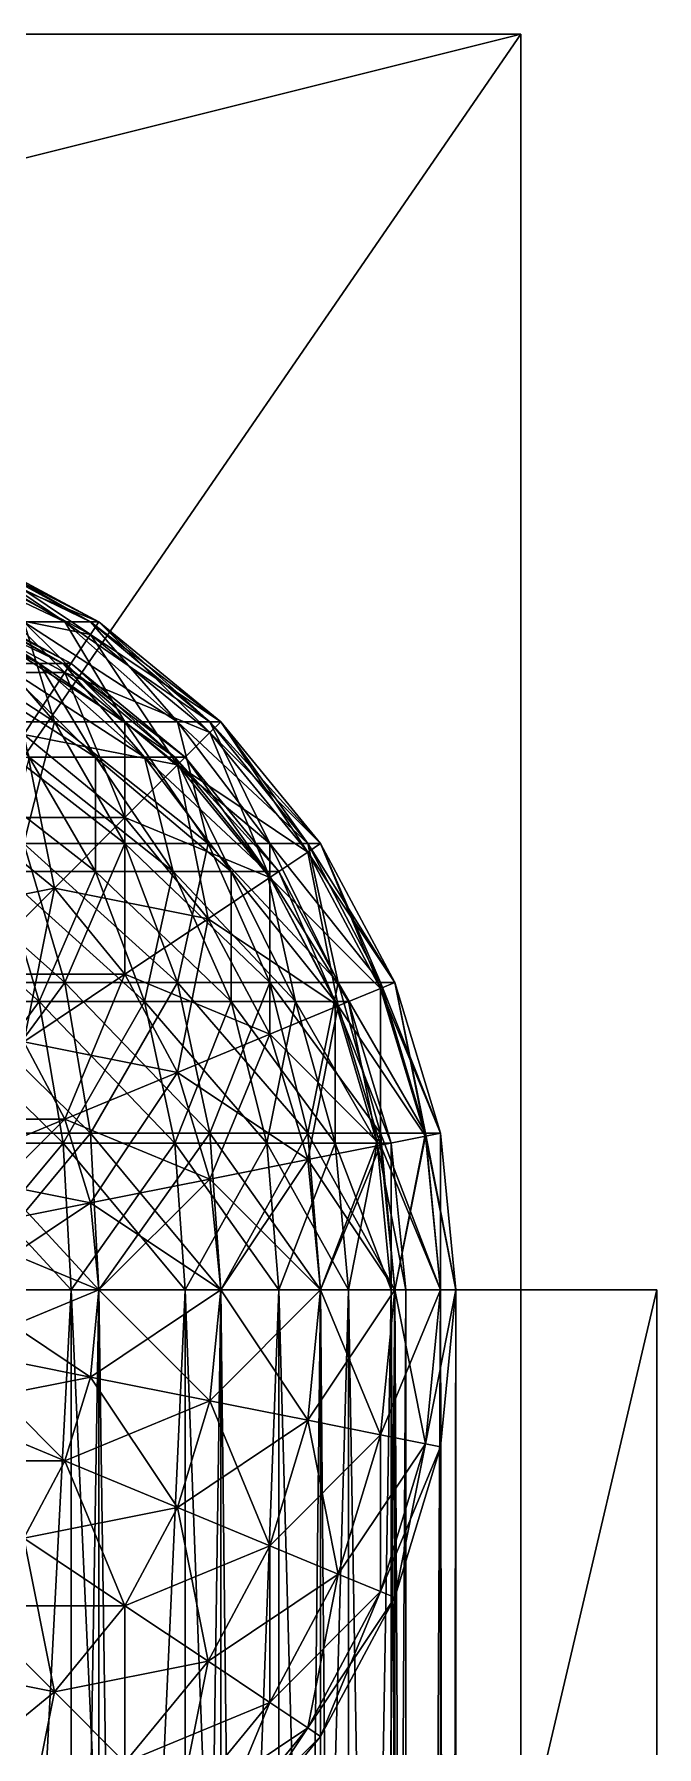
# Model space of a CAD drawing. Header units: millimetres. Extents: x -510 to 550, y -577 to 577.
# Drawn here: x 437.6 to 450, y -289.09 to -255 of the extents above; entities that cross this region are included whole.
import ezdxf

# ---------------------------------------------------------------- set-up
doc = ezdxf.new("R2010")
doc.units = ezdxf.units.MM
for name, color, linetype, true_color in [('bogie_right_visual_1', 7, 'Continuous', 0x5c6b75), ('front_right_support_collision', 7, 'Continuous', 0x5c6b75), ('structure_right_front_bridge', 7, 'Continuous', 0x5c6b75), ('structure_right_front_motor_bracket', 7, 'Continuous', 0x5c6b75), ('structure_right_front_riser', 7, 'Continuous', 0x5c6b75)]:
    doc.layers.add(name, color=color, linetype=linetype, true_color=true_color)

msp = doc.modelspace()

# ---------------------------------------------------------------- linework, layer by layer
at = {"layer": 'bogie_right_visual_1', "true_color": 0x5c6b75}
for points in [[(247.119, -305, -71.925), (447.291, -305, -261.799), (447.291, -255, -261.799)], [(247.119, -305, -71.925), (447.291, -255, -261.799), (247.119, -255, -71.925)], [(412.881, -255, -298.075), (247.119, -255, -71.925), (447.291, -255, -261.799)], [(412.881, -305, -298.075), (412.881, -255, -298.075), (447.291, -255, -261.799)], [(412.881, -305, -298.075), (447.291, -255, -261.799), (447.291, -305, -261.799)]]:
    msp.add_3dface(points, dxfattribs=at)
at = {"layer": 'front_right_support_collision', "true_color": 0x5c6b75}
for points in [[(410, -450, -122.5), (450, -280, -122.5), (450, -450, -122.5)], [(410, -450, -122.5), (410, -280, -122.5), (450, -280, -122.5)], [(410, -450, -97.5), (450, -450, -97.5), (450, -280, -97.5)], [(410, -450, -97.5), (450, -280, -97.5), (410, -280, -97.5)], [(450, -280, -122.5), (410, -280, -122.5), (410, -280, -97.5)], [(450, -280, -122.5), (410, -280, -97.5), (450, -280, -97.5)], [(450, -450, -122.5), (450, -280, -122.5), (450, -280, -97.5)], [(450, -450, -122.5), (450, -280, -97.5), (450, -450, -97.5)]]:
    msp.add_3dface(points, dxfattribs=at)
at = {"layer": 'structure_right_front_bridge', "true_color": 0x5c6b75}
for points in [[(438.212, -266.696, -113.402), (437.391, -266.696, -114.939), (435.091, -265.218, -113.402)], [(438.212, -266.696, -113.402), (435.091, -265.218, -113.402), (435.657, -265.218, -112.343)], [(438.718, -266.696, -111.734), (438.212, -266.696, -113.402), (435.657, -265.218, -112.343)], [(438.718, -266.696, -111.734), (435.657, -265.218, -112.343), (436.005, -265.218, -111.195)], [(437.391, -266.696, -105.061), (438.212, -266.696, -106.598), (435.657, -265.218, -107.657)], [(438.212, -266.696, -106.598), (436.005, -265.218, -108.805), (435.657, -265.218, -107.657)], [(438.889, -266.696, -110), (438.718, -266.696, -111.734), (436.005, -265.218, -111.195)], [(438.889, -266.696, -110), (436.005, -265.218, -111.195), (436.123, -265.218, -110)], [(438.212, -266.696, -106.598), (438.718, -266.696, -108.266), (436.005, -265.218, -108.805)], [(438.718, -266.696, -108.266), (436.123, -265.218, -110), (436.005, -265.218, -108.805)], [(438.718, -266.696, -108.266), (438.889, -266.696, -110), (436.123, -265.218, -110)], [(438, -268.686, -118), (436.286, -268.686, -119.407), (434.939, -266.696, -117.391)], [(438, -268.686, -118), (434.939, -266.696, -117.391), (436.286, -266.696, -116.286)], [(439.407, -268.686, -116.286), (438, -268.686, -118), (436.286, -266.696, -116.286)], [(439.407, -268.686, -116.286), (436.286, -266.696, -116.286), (437.391, -266.696, -114.939)], [(436.286, -268.686, -100.593), (438, -268.686, -102), (436.286, -266.696, -103.714)], [(438, -268.686, -102), (437.391, -266.696, -105.061), (436.286, -266.696, -103.714)], [(440.453, -268.686, -114.33), (439.407, -268.686, -116.286), (437.391, -266.696, -114.939)], [(440.453, -268.686, -114.33), (437.391, -266.696, -114.939), (438.212, -266.696, -113.402)], [(438, -268.686, -102), (439.407, -268.686, -103.714), (437.391, -266.696, -105.061)], [(439.407, -268.686, -103.714), (438.212, -266.696, -106.598), (437.391, -266.696, -105.061)], [(441.096, -268.686, -112.207), (440.453, -268.686, -114.33), (438.212, -266.696, -113.402)], [(441.096, -268.686, -112.207), (438.212, -266.696, -113.402), (438.718, -266.696, -111.734)], [(439.407, -268.686, -103.714), (440.453, -268.686, -105.67), (438.212, -266.696, -106.598)], [(440.453, -268.686, -105.67), (438.718, -266.696, -108.266), (438.212, -266.696, -106.598)], [(441.314, -268.686, -110), (441.096, -268.686, -112.207), (438.718, -266.696, -111.734)], [(441.314, -268.686, -110), (438.718, -266.696, -111.734), (438.889, -266.696, -110)], [(440.453, -268.686, -105.67), (441.096, -268.686, -107.793), (438.718, -266.696, -108.266)], [(441.096, -268.686, -107.793), (438.889, -266.696, -110), (438.718, -266.696, -108.266)], [(441.096, -268.686, -107.793), (441.314, -268.686, -110), (438.889, -266.696, -110)], [(439.407, -271.111, -119.407), (437.391, -271.111, -121.061), (436.286, -268.686, -119.407)], [(439.407, -271.111, -119.407), (436.286, -268.686, -119.407), (438, -268.686, -118)], [(437.391, -271.111, -98.939), (438, -268.686, -102), (436.286, -268.686, -100.593)], [(437.391, -271.111, -98.939), (439.407, -271.111, -100.593), (438, -268.686, -102)], [(441.061, -271.111, -117.391), (439.407, -271.111, -119.407), (438, -268.686, -118)], [(441.061, -271.111, -117.391), (438, -268.686, -118), (439.407, -268.686, -116.286)], [(439.407, -271.111, -100.593), (439.407, -268.686, -103.714), (438, -268.686, -102)], [(442.291, -271.111, -115.091), (441.061, -271.111, -117.391), (439.407, -268.686, -116.286)], [(442.291, -271.111, -115.091), (439.407, -268.686, -116.286), (440.453, -268.686, -114.33)], [(439.407, -271.111, -100.593), (441.061, -271.111, -102.609), (439.407, -268.686, -103.714)], [(441.061, -271.111, -102.609), (440.453, -268.686, -105.67), (439.407, -268.686, -103.714)], [(443.048, -271.111, -112.595), (442.291, -271.111, -115.091), (440.453, -268.686, -114.33)], [(443.048, -271.111, -112.595), (440.453, -268.686, -114.33), (441.096, -268.686, -112.207)], [(441.061, -271.111, -102.609), (442.291, -271.111, -104.909), (440.453, -268.686, -105.67)], [(442.291, -271.111, -104.909), (441.096, -268.686, -107.793), (440.453, -268.686, -105.67)], [(443.304, -271.111, -110), (443.048, -271.111, -112.595), (441.096, -268.686, -112.207)], [(443.304, -271.111, -110), (441.096, -268.686, -112.207), (441.314, -268.686, -110)], [(442.291, -271.111, -104.909), (443.048, -271.111, -107.405), (441.096, -268.686, -107.793)], [(443.048, -271.111, -107.405), (441.314, -268.686, -110), (441.096, -268.686, -107.793)], [(443.048, -271.111, -107.405), (443.304, -271.111, -110), (441.314, -268.686, -110)], [(438.212, -273.877, -122.291), (435.657, -273.877, -123.657), (435.091, -271.111, -122.291)], [(438.212, -273.877, -122.291), (435.091, -271.111, -122.291), (437.391, -271.111, -121.061)], [(435.657, -273.877, -96.343), (438.212, -273.877, -97.709), (437.391, -271.111, -98.939)], [(440.453, -273.877, -120.453), (438.212, -273.877, -122.291), (437.391, -271.111, -121.061)], [(440.453, -273.877, -120.453), (437.391, -271.111, -121.061), (439.407, -271.111, -119.407)], [(438.212, -273.877, -97.709), (439.407, -271.111, -100.593), (437.391, -271.111, -98.939)], [(438.212, -273.877, -97.709), (440.453, -273.877, -99.547), (439.407, -271.111, -100.593)], [(442.291, -273.877, -118.212), (440.453, -273.877, -120.453), (439.407, -271.111, -119.407)], [(442.291, -273.877, -118.212), (439.407, -271.111, -119.407), (441.061, -271.111, -117.391)], [(440.453, -273.877, -99.547), (441.061, -271.111, -102.609), (439.407, -271.111, -100.593)], [(440.453, -273.877, -99.547), (442.291, -273.877, -101.788), (441.061, -271.111, -102.609)], [(443.657, -273.877, -115.657), (442.291, -273.877, -118.212), (441.061, -271.111, -117.391)], [(443.657, -273.877, -115.657), (441.061, -271.111, -117.391), (442.291, -271.111, -115.091)], [(442.291, -273.877, -101.788), (442.291, -271.111, -104.909), (441.061, -271.111, -102.609)], [(444.498, -273.877, -112.884), (443.657, -273.877, -115.657), (442.291, -271.111, -115.091)], [(444.498, -273.877, -112.884), (442.291, -271.111, -115.091), (443.048, -271.111, -112.595)], [(442.291, -273.877, -101.788), (443.657, -273.877, -104.343), (442.291, -271.111, -104.909)], [(443.657, -273.877, -104.343), (443.048, -271.111, -107.405), (442.291, -271.111, -104.909)], [(444.782, -273.877, -110), (444.498, -273.877, -112.884), (443.048, -271.111, -112.595)], [(444.782, -273.877, -110), (443.048, -271.111, -112.595), (443.304, -271.111, -110)], [(443.657, -273.877, -104.343), (444.498, -273.877, -107.116), (443.048, -271.111, -107.405)], [(444.498, -273.877, -107.116), (443.304, -271.111, -110), (443.048, -271.111, -107.405)], [(444.498, -273.877, -107.116), (444.782, -273.877, -110), (443.304, -271.111, -110)], [(438.718, -276.879, -123.048), (436.005, -276.879, -124.498), (435.657, -273.877, -123.657)], [(438.718, -276.879, -123.048), (435.657, -273.877, -123.657), (438.212, -273.877, -122.291)], [(436.005, -276.879, -95.502), (438.212, -273.877, -97.709), (435.657, -273.877, -96.343)], [(436.005, -276.879, -95.502), (438.718, -276.879, -96.952), (438.212, -273.877, -97.709)], [(441.096, -276.879, -121.096), (438.718, -276.879, -123.048), (438.212, -273.877, -122.291)], [(441.096, -276.879, -121.096), (438.212, -273.877, -122.291), (440.453, -273.877, -120.453)], [(438.718, -276.879, -96.952), (440.453, -273.877, -99.547), (438.212, -273.877, -97.709)], [(438.718, -276.879, -96.952), (441.096, -276.879, -98.904), (440.453, -273.877, -99.547)], [(443.048, -276.879, -118.718), (441.096, -276.879, -121.096), (440.453, -273.877, -120.453)], [(443.048, -276.879, -118.718), (440.453, -273.877, -120.453), (442.291, -273.877, -118.212)], [(441.096, -276.879, -98.904), (442.291, -273.877, -101.788), (440.453, -273.877, -99.547)], [(441.096, -276.879, -98.904), (443.048, -276.879, -101.282), (442.291, -273.877, -101.788)], [(444.498, -276.879, -116.005), (443.048, -276.879, -118.718), (442.291, -273.877, -118.212)], [(444.498, -276.879, -116.005), (442.291, -273.877, -118.212), (443.657, -273.877, -115.657)], [(443.048, -276.879, -101.282), (443.657, -273.877, -104.343), (442.291, -273.877, -101.788)], [(443.048, -276.879, -101.282), (444.498, -276.879, -103.995), (443.657, -273.877, -104.343)], [(445.391, -276.879, -113.061), (444.498, -276.879, -116.005), (443.657, -273.877, -115.657)], [(445.391, -276.879, -113.061), (443.657, -273.877, -115.657), (444.498, -273.877, -112.884)], [(444.498, -276.879, -103.995), (444.498, -273.877, -107.116), (443.657, -273.877, -104.343)], [(445.693, -276.879, -110), (445.391, -276.879, -113.061), (444.498, -273.877, -112.884)], [(445.693, -276.879, -110), (444.498, -273.877, -112.884), (444.782, -273.877, -110)], [(444.498, -276.879, -103.995), (445.391, -276.879, -106.939), (444.498, -273.877, -107.116)], [(445.391, -276.879, -106.939), (444.782, -273.877, -110), (444.498, -273.877, -107.116)], [(445.391, -276.879, -106.939), (445.693, -276.879, -110), (444.782, -273.877, -110)], [(438.889, -280, -123.304), (436.123, -280, -124.782), (436.005, -276.879, -124.498)], [(438.889, -280, -123.304), (436.005, -276.879, -124.498), (438.718, -276.879, -123.048)], [(436.123, -280, -95.218), (438.718, -276.879, -96.952), (436.005, -276.879, -95.502)], [(436.123, -280, -95.218), (438.889, -280, -96.696), (438.718, -276.879, -96.952)], [(441.314, -280, -121.314), (438.889, -280, -123.304), (438.718, -276.879, -123.048)], [(441.314, -280, -121.314), (438.718, -276.879, -123.048), (441.096, -276.879, -121.096)], [(438.889, -280, -96.696), (441.096, -276.879, -98.904), (438.718, -276.879, -96.952)], [(438.889, -280, -96.696), (441.314, -280, -98.686), (441.096, -276.879, -98.904)], [(443.304, -280, -118.889), (441.314, -280, -121.314), (441.096, -276.879, -121.096)], [(443.304, -280, -118.889), (441.096, -276.879, -121.096), (443.048, -276.879, -118.718)], [(441.314, -280, -98.686), (443.048, -276.879, -101.282), (441.096, -276.879, -98.904)], [(441.314, -280, -98.686), (443.304, -280, -101.111), (443.048, -276.879, -101.282)], [(444.782, -280, -116.123), (443.304, -280, -118.889), (443.048, -276.879, -118.718)], [(444.782, -280, -116.123), (443.048, -276.879, -118.718), (444.498, -276.879, -116.005)], [(443.304, -280, -101.111), (444.498, -276.879, -103.995), (443.048, -276.879, -101.282)], [(443.304, -280, -101.111), (444.782, -280, -103.877), (444.498, -276.879, -103.995)], [(445.693, -280, -113.121), (444.782, -280, -116.123), (444.498, -276.879, -116.005)], [(445.693, -280, -113.121), (444.498, -276.879, -116.005), (445.391, -276.879, -113.061)], [(444.782, -280, -103.877), (445.391, -276.879, -106.939), (444.498, -276.879, -103.995)], [(444.782, -280, -103.877), (445.693, -280, -106.879), (445.391, -276.879, -106.939)], [(446, -280, -110), (445.693, -280, -113.121), (445.391, -276.879, -113.061)], [(446, -280, -110), (445.391, -276.879, -113.061), (445.693, -276.879, -110)], [(445.693, -280, -106.879), (445.693, -276.879, -110), (445.391, -276.879, -106.939)], [(445.693, -280, -106.879), (446, -280, -110), (445.693, -276.879, -110)], [(438.889, -450, -123.304), (436.123, -450, -124.782), (436.123, -280, -124.782)], [(438.889, -450, -123.304), (436.123, -280, -124.782), (438.889, -280, -123.304)], [(436.123, -450, -95.218), (438.889, -450, -96.696), (438.889, -280, -96.696)], [(436.123, -450, -95.218), (438.889, -280, -96.696), (436.123, -280, -95.218)], [(441.314, -450, -121.314), (438.889, -450, -123.304), (438.889, -280, -123.304)], [(441.314, -450, -121.314), (438.889, -280, -123.304), (441.314, -280, -121.314)], [(438.889, -450, -96.696), (441.314, -450, -98.686), (441.314, -280, -98.686)], [(438.889, -450, -96.696), (441.314, -280, -98.686), (438.889, -280, -96.696)], [(443.304, -450, -118.889), (441.314, -450, -121.314), (441.314, -280, -121.314)], [(443.304, -450, -118.889), (441.314, -280, -121.314), (443.304, -280, -118.889)], [(441.314, -450, -98.686), (443.304, -450, -101.111), (443.304, -280, -101.111)], [(441.314, -450, -98.686), (443.304, -280, -101.111), (441.314, -280, -98.686)], [(444.782, -450, -116.123), (443.304, -450, -118.889), (443.304, -280, -118.889)], [(444.782, -450, -116.123), (443.304, -280, -118.889), (444.782, -280, -116.123)], [(443.304, -450, -101.111), (444.782, -450, -103.877), (444.782, -280, -103.877)], [(443.304, -450, -101.111), (444.782, -280, -103.877), (443.304, -280, -101.111)], [(445.693, -450, -113.121), (444.782, -450, -116.123), (444.782, -280, -116.123)], [(445.693, -450, -113.121), (444.782, -280, -116.123), (445.693, -280, -113.121)], [(444.782, -450, -103.877), (445.693, -450, -106.879), (445.693, -280, -106.879)], [(444.782, -450, -103.877), (445.693, -280, -106.879), (444.782, -280, -103.877)], [(446, -450, -110), (445.693, -450, -113.121), (445.693, -280, -113.121)], [(446, -450, -110), (445.693, -280, -113.121), (446, -280, -110)], [(445.693, -450, -106.879), (446, -450, -110), (446, -280, -110)], [(445.693, -450, -106.879), (446, -280, -110), (445.693, -280, -106.879)]]:
    msp.add_3dface(points, dxfattribs=at)
at = {"layer": 'structure_right_front_motor_bracket', "true_color": 0x5c6b75}
for points in [[(437.699, -267.528, -283.189), (436.929, -267.528, -284.63), (434.773, -266.142, -283.189)], [(437.699, -267.528, -283.189), (434.773, -266.142, -283.189), (435.303, -266.142, -282.197)], [(438.173, -267.528, -281.626), (437.699, -267.528, -283.189), (435.303, -266.142, -282.197)], [(438.173, -267.528, -281.626), (435.303, -266.142, -282.197), (435.63, -266.142, -281.12)], [(436.929, -267.528, -275.37), (437.699, -267.528, -276.811), (435.303, -266.142, -277.803)], [(437.699, -267.528, -276.811), (435.63, -266.142, -278.88), (435.303, -266.142, -277.803)], [(438.334, -267.528, -280), (438.173, -267.528, -281.626), (435.63, -266.142, -281.12)], [(438.334, -267.528, -280), (435.63, -266.142, -281.12), (435.74, -266.142, -280)], [(437.699, -267.528, -276.811), (438.173, -267.528, -278.374), (435.63, -266.142, -278.88)], [(438.173, -267.528, -278.374), (435.74, -266.142, -280), (435.63, -266.142, -278.88)], [(438.173, -267.528, -278.374), (438.334, -267.528, -280), (435.74, -266.142, -280)], [(438.819, -269.393, -285.893), (437.5, -269.393, -287.5), (435.893, -267.528, -285.893)], [(438.819, -269.393, -285.893), (435.893, -267.528, -285.893), (436.929, -267.528, -284.63)], [(439.799, -269.393, -284.059), (438.819, -269.393, -285.893), (436.929, -267.528, -284.63)], [(439.799, -269.393, -284.059), (436.929, -267.528, -284.63), (437.699, -267.528, -283.189)], [(437.5, -269.393, -272.5), (438.819, -269.393, -274.107), (436.929, -267.528, -275.37)], [(438.819, -269.393, -274.107), (437.699, -267.528, -276.811), (436.929, -267.528, -275.37)], [(440.403, -269.393, -282.069), (439.799, -269.393, -284.059), (437.699, -267.528, -283.189)], [(440.403, -269.393, -282.069), (437.699, -267.528, -283.189), (438.173, -267.528, -281.626)], [(438.819, -269.393, -274.107), (439.799, -269.393, -275.941), (437.699, -267.528, -276.811)], [(439.799, -269.393, -275.941), (438.173, -267.528, -278.374), (437.699, -267.528, -276.811)], [(440.607, -269.393, -280), (440.403, -269.393, -282.069), (438.173, -267.528, -281.626)], [(440.607, -269.393, -280), (438.173, -267.528, -281.626), (438.334, -267.528, -280)], [(439.799, -269.393, -275.941), (440.403, -269.393, -277.931), (438.173, -267.528, -278.374)], [(440.403, -269.393, -277.931), (438.334, -267.528, -280), (438.173, -267.528, -278.374)], [(440.403, -269.393, -277.931), (440.607, -269.393, -280), (438.334, -267.528, -280)], [(438.819, -271.666, -288.819), (436.929, -271.666, -290.37), (435.893, -269.393, -288.819)], [(438.819, -271.666, -288.819), (435.893, -269.393, -288.819), (437.5, -269.393, -287.5)], [(436.929, -271.666, -269.63), (438.819, -271.666, -271.181), (437.5, -269.393, -272.5)], [(440.37, -271.666, -286.929), (438.819, -271.666, -288.819), (437.5, -269.393, -287.5)], [(440.37, -271.666, -286.929), (437.5, -269.393, -287.5), (438.819, -269.393, -285.893)], [(438.819, -271.666, -271.181), (438.819, -269.393, -274.107), (437.5, -269.393, -272.5)], [(441.523, -271.666, -284.773), (440.37, -271.666, -286.929), (438.819, -269.393, -285.893)], [(441.523, -271.666, -284.773), (438.819, -269.393, -285.893), (439.799, -269.393, -284.059)], [(438.819, -271.666, -271.181), (440.37, -271.666, -273.071), (438.819, -269.393, -274.107)], [(440.37, -271.666, -273.071), (439.799, -269.393, -275.941), (438.819, -269.393, -274.107)], [(442.232, -271.666, -282.433), (441.523, -271.666, -284.773), (439.799, -269.393, -284.059)], [(442.232, -271.666, -282.433), (439.799, -269.393, -284.059), (440.403, -269.393, -282.069)], [(440.37, -271.666, -273.071), (441.523, -271.666, -275.227), (439.799, -269.393, -275.941)], [(441.523, -271.666, -275.227), (440.403, -269.393, -277.931), (439.799, -269.393, -275.941)], [(442.472, -271.666, -280), (442.232, -271.666, -282.433), (440.403, -269.393, -282.069)], [(442.472, -271.666, -280), (440.403, -269.393, -282.069), (440.607, -269.393, -280)], [(441.523, -271.666, -275.227), (442.232, -271.666, -277.567), (440.403, -269.393, -277.931)], [(442.232, -271.666, -277.567), (440.607, -269.393, -280), (440.403, -269.393, -277.931)], [(442.232, -271.666, -277.567), (442.472, -271.666, -280), (440.607, -269.393, -280)], [(437.699, -274.26, -291.523), (435.303, -274.26, -292.803), (434.773, -271.666, -291.523)], [(437.699, -274.26, -291.523), (434.773, -271.666, -291.523), (436.929, -271.666, -290.37)], [(435.303, -274.26, -267.197), (437.699, -274.26, -268.477), (436.929, -271.666, -269.63)], [(439.799, -274.26, -289.799), (437.699, -274.26, -291.523), (436.929, -271.666, -290.37)], [(439.799, -274.26, -289.799), (436.929, -271.666, -290.37), (438.819, -271.666, -288.819)], [(437.699, -274.26, -268.477), (438.819, -271.666, -271.181), (436.929, -271.666, -269.63)], [(437.699, -274.26, -268.477), (439.799, -274.26, -270.201), (438.819, -271.666, -271.181)], [(441.523, -274.26, -287.699), (439.799, -274.26, -289.799), (438.819, -271.666, -288.819)], [(441.523, -274.26, -287.699), (438.819, -271.666, -288.819), (440.37, -271.666, -286.929)], [(439.799, -274.26, -270.201), (440.37, -271.666, -273.071), (438.819, -271.666, -271.181)], [(439.799, -274.26, -270.201), (441.523, -274.26, -272.301), (440.37, -271.666, -273.071)], [(442.803, -274.26, -285.303), (441.523, -274.26, -287.699), (440.37, -271.666, -286.929)], [(442.803, -274.26, -285.303), (440.37, -271.666, -286.929), (441.523, -271.666, -284.773)], [(441.523, -274.26, -272.301), (441.523, -271.666, -275.227), (440.37, -271.666, -273.071)], [(443.592, -274.26, -282.704), (442.803, -274.26, -285.303), (441.523, -271.666, -284.773)], [(443.592, -274.26, -282.704), (441.523, -271.666, -284.773), (442.232, -271.666, -282.433)], [(441.523, -274.26, -272.301), (442.803, -274.26, -274.697), (441.523, -271.666, -275.227)], [(442.803, -274.26, -274.697), (442.232, -271.666, -277.567), (441.523, -271.666, -275.227)], [(443.858, -274.26, -280), (443.592, -274.26, -282.704), (442.232, -271.666, -282.433)], [(443.858, -274.26, -280), (442.232, -271.666, -282.433), (442.472, -271.666, -280)], [(442.803, -274.26, -274.697), (443.592, -274.26, -277.296), (442.232, -271.666, -277.567)], [(443.592, -274.26, -277.296), (442.472, -271.666, -280), (442.232, -271.666, -277.567)], [(443.592, -274.26, -277.296), (443.858, -274.26, -280), (442.472, -271.666, -280)], [(438.173, -277.074, -292.232), (435.63, -277.074, -293.592), (435.303, -274.26, -292.803)], [(438.173, -277.074, -292.232), (435.303, -274.26, -292.803), (437.699, -274.26, -291.523)], [(435.63, -277.074, -266.408), (437.699, -274.26, -268.477), (435.303, -274.26, -267.197)], [(435.63, -277.074, -266.408), (438.173, -277.074, -267.768), (437.699, -274.26, -268.477)], [(440.403, -277.074, -290.403), (438.173, -277.074, -292.232), (437.699, -274.26, -291.523)], [(440.403, -277.074, -290.403), (437.699, -274.26, -291.523), (439.799, -274.26, -289.799)], [(438.173, -277.074, -267.768), (439.799, -274.26, -270.201), (437.699, -274.26, -268.477)], [(438.173, -277.074, -267.768), (440.403, -277.074, -269.597), (439.799, -274.26, -270.201)], [(442.232, -277.074, -288.173), (440.403, -277.074, -290.403), (439.799, -274.26, -289.799)], [(442.232, -277.074, -288.173), (439.799, -274.26, -289.799), (441.523, -274.26, -287.699)], [(440.403, -277.074, -269.597), (441.523, -274.26, -272.301), (439.799, -274.26, -270.201)], [(440.403, -277.074, -269.597), (442.232, -277.074, -271.827), (441.523, -274.26, -272.301)], [(443.592, -277.074, -285.63), (442.232, -277.074, -288.173), (441.523, -274.26, -287.699)], [(443.592, -277.074, -285.63), (441.523, -274.26, -287.699), (442.803, -274.26, -285.303)], [(442.232, -277.074, -271.827), (442.803, -274.26, -274.697), (441.523, -274.26, -272.301)], [(442.232, -277.074, -271.827), (443.592, -277.074, -274.37), (442.803, -274.26, -274.697)], [(444.429, -277.074, -282.87), (443.592, -277.074, -285.63), (442.803, -274.26, -285.303)], [(444.429, -277.074, -282.87), (442.803, -274.26, -285.303), (443.592, -274.26, -282.704)], [(443.592, -277.074, -274.37), (443.592, -274.26, -277.296), (442.803, -274.26, -274.697)], [(444.712, -277.074, -280), (444.429, -277.074, -282.87), (443.592, -274.26, -282.704)], [(444.712, -277.074, -280), (443.592, -274.26, -282.704), (443.858, -274.26, -280)], [(443.592, -277.074, -274.37), (444.429, -277.074, -277.13), (443.592, -274.26, -277.296)], [(444.429, -277.074, -277.13), (443.858, -274.26, -280), (443.592, -274.26, -277.296)], [(444.429, -277.074, -277.13), (444.712, -277.074, -280), (443.858, -274.26, -280)], [(438.334, -280, -292.472), (435.74, -280, -293.858), (435.63, -277.074, -293.592)], [(438.334, -280, -292.472), (435.63, -277.074, -293.592), (438.173, -277.074, -292.232)], [(435.74, -280, -266.142), (438.173, -277.074, -267.768), (435.63, -277.074, -266.408)], [(435.74, -280, -266.142), (438.334, -280, -267.528), (438.173, -277.074, -267.768)], [(440.607, -280, -290.607), (438.334, -280, -292.472), (438.173, -277.074, -292.232)], [(440.607, -280, -290.607), (438.173, -277.074, -292.232), (440.403, -277.074, -290.403)], [(438.334, -280, -267.528), (440.403, -277.074, -269.597), (438.173, -277.074, -267.768)], [(438.334, -280, -267.528), (440.607, -280, -269.393), (440.403, -277.074, -269.597)], [(442.472, -280, -288.334), (440.607, -280, -290.607), (440.403, -277.074, -290.403)], [(442.472, -280, -288.334), (440.403, -277.074, -290.403), (442.232, -277.074, -288.173)], [(440.607, -280, -269.393), (442.232, -277.074, -271.827), (440.403, -277.074, -269.597)], [(440.607, -280, -269.393), (442.472, -280, -271.666), (442.232, -277.074, -271.827)], [(443.858, -280, -285.74), (442.472, -280, -288.334), (442.232, -277.074, -288.173)], [(443.858, -280, -285.74), (442.232, -277.074, -288.173), (443.592, -277.074, -285.63)], [(442.472, -280, -271.666), (443.592, -277.074, -274.37), (442.232, -277.074, -271.827)], [(442.472, -280, -271.666), (443.858, -280, -274.26), (443.592, -277.074, -274.37)], [(444.712, -280, -282.926), (443.858, -280, -285.74), (443.592, -277.074, -285.63)], [(444.712, -280, -282.926), (443.592, -277.074, -285.63), (444.429, -277.074, -282.87)], [(443.858, -280, -274.26), (444.429, -277.074, -277.13), (443.592, -277.074, -274.37)], [(443.858, -280, -274.26), (444.712, -280, -277.074), (444.429, -277.074, -277.13)], [(445, -280, -280), (444.712, -280, -282.926), (444.429, -277.074, -282.87)], [(445, -280, -280), (444.429, -277.074, -282.87), (444.712, -277.074, -280)], [(444.712, -280, -277.074), (444.712, -277.074, -280), (444.429, -277.074, -277.13)], [(444.712, -280, -277.074), (445, -280, -280), (444.712, -277.074, -280)], [(438.334, -330, -292.472), (435.74, -330, -293.858), (435.74, -280, -293.858)], [(438.334, -330, -292.472), (435.74, -280, -293.858), (438.334, -280, -292.472)], [(435.74, -330, -266.142), (438.334, -330, -267.528), (438.334, -280, -267.528)], [(435.74, -330, -266.142), (438.334, -280, -267.528), (435.74, -280, -266.142)], [(440.607, -330, -290.607), (438.334, -330, -292.472), (438.334, -280, -292.472)], [(440.607, -330, -290.607), (438.334, -280, -292.472), (440.607, -280, -290.607)], [(438.334, -330, -267.528), (440.607, -330, -269.393), (440.607, -280, -269.393)], [(438.334, -330, -267.528), (440.607, -280, -269.393), (438.334, -280, -267.528)], [(442.472, -330, -288.334), (440.607, -330, -290.607), (440.607, -280, -290.607)], [(442.472, -330, -288.334), (440.607, -280, -290.607), (442.472, -280, -288.334)], [(440.607, -330, -269.393), (442.472, -330, -271.666), (442.472, -280, -271.666)], [(440.607, -330, -269.393), (442.472, -280, -271.666), (440.607, -280, -269.393)], [(443.858, -330, -285.74), (442.472, -330, -288.334), (442.472, -280, -288.334)], [(443.858, -330, -285.74), (442.472, -280, -288.334), (443.858, -280, -285.74)], [(442.472, -330, -271.666), (443.858, -330, -274.26), (443.858, -280, -274.26)], [(442.472, -330, -271.666), (443.858, -280, -274.26), (442.472, -280, -271.666)], [(444.712, -330, -282.926), (443.858, -330, -285.74), (443.858, -280, -285.74)], [(444.712, -330, -282.926), (443.858, -280, -285.74), (444.712, -280, -282.926)], [(443.858, -330, -274.26), (444.712, -330, -277.074), (444.712, -280, -277.074)], [(443.858, -330, -274.26), (444.712, -280, -277.074), (443.858, -280, -274.26)], [(445, -330, -280), (444.712, -330, -282.926), (444.712, -280, -282.926)], [(445, -330, -280), (444.712, -280, -282.926), (445, -280, -280)], [(444.712, -330, -277.074), (445, -330, -280), (445, -280, -280)], [(444.712, -330, -277.074), (445, -280, -280), (444.712, -280, -277.074)]]:
    msp.add_3dface(points, dxfattribs=at)
at = {"layer": 'structure_right_front_riser', "true_color": 0x5c6b75}
for points in [[(436.005, -265.502, -106.879), (438.889, -266.696, -110), (436.123, -265.218, -110)], [(436.123, -265.218, -265), (438.718, -266.952, -268.121), (436.005, -265.502, -268.121)], [(436.123, -265.218, -110), (438.889, -266.696, -110), (438.889, -266.696, -265)], [(436.123, -265.218, -110), (438.889, -266.696, -265), (436.123, -265.218, -265)], [(436.123, -265.218, -265), (438.889, -266.696, -265), (438.718, -266.952, -268.121)], [(435.657, -266.343, -103.877), (438.718, -266.952, -106.879), (436.005, -265.502, -106.879)], [(436.005, -265.502, -268.121), (438.212, -267.709, -271.123), (435.657, -266.343, -271.123)], [(436.005, -265.502, -106.879), (438.718, -266.952, -106.879), (438.889, -266.696, -110)], [(436.005, -265.502, -268.121), (438.718, -266.952, -268.121), (438.212, -267.709, -271.123)], [(435.091, -267.709, -101.111), (438.212, -267.709, -103.877), (435.657, -266.343, -103.877)], [(435.657, -266.343, -103.877), (438.212, -267.709, -103.877), (438.718, -266.952, -106.879)], [(435.657, -266.343, -271.123), (438.212, -267.709, -271.123), (437.391, -268.939, -273.889)], [(438.212, -267.709, -103.877), (441.096, -268.904, -106.879), (438.718, -266.952, -106.879)], [(438.718, -266.952, -268.121), (440.453, -269.547, -271.123), (438.212, -267.709, -271.123)], [(438.718, -266.952, -106.879), (441.314, -268.686, -110), (438.889, -266.696, -110)], [(438.889, -266.696, -265), (441.096, -268.904, -268.121), (438.718, -266.952, -268.121)], [(438.718, -266.952, -106.879), (441.096, -268.904, -106.879), (441.314, -268.686, -110)], [(438.718, -266.952, -268.121), (441.096, -268.904, -268.121), (440.453, -269.547, -271.123)], [(438.889, -266.696, -110), (441.314, -268.686, -110), (441.314, -268.686, -265)], [(438.889, -266.696, -110), (441.314, -268.686, -265), (438.889, -266.696, -265)], [(438.889, -266.696, -265), (441.314, -268.686, -265), (441.096, -268.904, -268.121)], [(435.091, -267.709, -101.111), (437.391, -268.939, -101.111), (438.212, -267.709, -103.877)], [(437.391, -268.939, -101.111), (440.453, -269.547, -103.877), (438.212, -267.709, -103.877)], [(438.212, -267.709, -271.123), (439.407, -270.593, -273.889), (437.391, -268.939, -273.889)], [(438.212, -267.709, -103.877), (440.453, -269.547, -103.877), (441.096, -268.904, -106.879)], [(438.212, -267.709, -271.123), (440.453, -269.547, -271.123), (439.407, -270.593, -273.889)], [(436.286, -270.593, -98.686), (439.407, -270.593, -101.111), (437.391, -268.939, -101.111)], [(437.391, -268.939, -273.889), (438, -272, -276.314), (436.286, -270.593, -276.314)], [(437.391, -268.939, -101.111), (439.407, -270.593, -101.111), (440.453, -269.547, -103.877)], [(437.391, -268.939, -273.889), (439.407, -270.593, -273.889), (438, -272, -276.314)], [(440.453, -269.547, -103.877), (443.048, -271.282, -106.879), (441.096, -268.904, -106.879)], [(441.096, -268.904, -268.121), (442.291, -271.788, -271.123), (440.453, -269.547, -271.123)], [(441.096, -268.904, -106.879), (443.304, -271.111, -110), (441.314, -268.686, -110)], [(441.314, -268.686, -265), (443.048, -271.282, -268.121), (441.096, -268.904, -268.121)], [(441.096, -268.904, -106.879), (443.048, -271.282, -106.879), (443.304, -271.111, -110)], [(441.096, -268.904, -268.121), (443.048, -271.282, -268.121), (442.291, -271.788, -271.123)], [(441.314, -268.686, -110), (443.304, -271.111, -110), (443.304, -271.111, -265)], [(441.314, -268.686, -110), (443.304, -271.111, -265), (441.314, -268.686, -265)], [(441.314, -268.686, -265), (443.304, -271.111, -265), (443.048, -271.282, -268.121)], [(439.407, -270.593, -101.111), (442.291, -271.788, -103.877), (440.453, -269.547, -103.877)], [(440.453, -269.547, -271.123), (441.061, -272.609, -273.889), (439.407, -270.593, -273.889)], [(440.453, -269.547, -103.877), (442.291, -271.788, -103.877), (443.048, -271.282, -106.879)], [(440.453, -269.547, -271.123), (442.291, -271.788, -271.123), (441.061, -272.609, -273.889)], [(434.939, -272.609, -96.696), (438, -272, -98.686), (436.286, -270.593, -98.686)], [(436.286, -270.593, -98.686), (438, -272, -98.686), (439.407, -270.593, -101.111)], [(436.286, -270.593, -276.314), (438, -272, -276.314), (436.286, -273.714, -278.304)], [(438, -272, -98.686), (441.061, -272.609, -101.111), (439.407, -270.593, -101.111)], [(439.407, -270.593, -273.889), (439.407, -273.714, -276.314), (438, -272, -276.314)], [(439.407, -270.593, -101.111), (441.061, -272.609, -101.111), (442.291, -271.788, -103.877)], [(439.407, -270.593, -273.889), (441.061, -272.609, -273.889), (439.407, -273.714, -276.314)], [(442.291, -271.788, -103.877), (444.498, -273.995, -106.879), (443.048, -271.282, -106.879)], [(443.048, -271.282, -268.121), (443.657, -274.343, -271.123), (442.291, -271.788, -271.123)], [(443.048, -271.282, -106.879), (444.782, -273.877, -110), (443.304, -271.111, -110)], [(443.304, -271.111, -265), (444.498, -273.995, -268.121), (443.048, -271.282, -268.121)], [(443.048, -271.282, -106.879), (444.498, -273.995, -106.879), (444.782, -273.877, -110)], [(443.048, -271.282, -268.121), (444.498, -273.995, -268.121), (443.657, -274.343, -271.123)], [(443.304, -271.111, -110), (444.782, -273.877, -110), (444.782, -273.877, -265)], [(443.304, -271.111, -110), (444.782, -273.877, -265), (443.304, -271.111, -265)], [(443.304, -271.111, -265), (444.782, -273.877, -265), (444.498, -273.995, -268.121)], [(434.939, -272.609, -96.696), (436.286, -273.714, -96.696), (438, -272, -98.686)], [(436.286, -273.714, -96.696), (439.407, -273.714, -98.686), (438, -272, -98.686)], [(438, -272, -276.314), (437.391, -275.061, -278.304), (436.286, -273.714, -278.304)], [(438, -272, -276.314), (439.407, -273.714, -276.314), (437.391, -275.061, -278.304)], [(438, -272, -98.686), (439.407, -273.714, -98.686), (441.061, -272.609, -101.111)], [(441.061, -272.609, -101.111), (443.657, -274.343, -103.877), (442.291, -271.788, -103.877)], [(442.291, -271.788, -271.123), (442.291, -274.909, -273.889), (441.061, -272.609, -273.889)], [(442.291, -271.788, -103.877), (443.657, -274.343, -103.877), (444.498, -273.995, -106.879)], [(442.291, -271.788, -271.123), (443.657, -274.343, -271.123), (442.291, -274.909, -273.889)], [(439.407, -273.714, -98.686), (442.291, -274.909, -101.111), (441.061, -272.609, -101.111)], [(441.061, -272.609, -273.889), (440.453, -275.67, -276.314), (439.407, -273.714, -276.314)], [(441.061, -272.609, -273.889), (442.291, -274.909, -273.889), (440.453, -275.67, -276.314)], [(441.061, -272.609, -101.111), (442.291, -274.909, -101.111), (443.657, -274.343, -103.877)], [(436.286, -273.714, -96.696), (437.391, -275.061, -96.696), (439.407, -273.714, -98.686)], [(437.391, -275.061, -96.696), (440.453, -275.67, -98.686), (439.407, -273.714, -98.686)], [(439.407, -273.714, -276.314), (438.212, -276.598, -278.304), (437.391, -275.061, -278.304)], [(439.407, -273.714, -276.314), (440.453, -275.67, -276.314), (438.212, -276.598, -278.304)], [(439.407, -273.714, -98.686), (440.453, -275.67, -98.686), (442.291, -274.909, -101.111)], [(443.657, -274.343, -103.877), (445.391, -276.939, -106.879), (444.498, -273.995, -106.879)], [(444.498, -273.995, -268.121), (444.498, -277.116, -271.123), (443.657, -274.343, -271.123)], [(444.498, -273.995, -106.879), (445.693, -276.879, -110), (444.782, -273.877, -110)], [(444.782, -273.877, -265), (445.391, -276.939, -268.121), (444.498, -273.995, -268.121)], [(444.498, -273.995, -106.879), (445.391, -276.939, -106.879), (445.693, -276.879, -110)], [(444.498, -273.995, -268.121), (445.391, -276.939, -268.121), (444.498, -277.116, -271.123)], [(444.782, -273.877, -110), (445.693, -276.879, -110), (445.693, -276.879, -265)], [(444.782, -273.877, -110), (445.693, -276.879, -265), (444.782, -273.877, -265)], [(444.782, -273.877, -265), (445.693, -276.879, -265), (445.391, -276.939, -268.121)], [(442.291, -274.909, -101.111), (444.498, -277.116, -103.877), (443.657, -274.343, -103.877)], [(443.657, -274.343, -271.123), (443.048, -277.405, -273.889), (442.291, -274.909, -273.889)], [(443.657, -274.343, -271.123), (444.498, -277.116, -271.123), (443.048, -277.405, -273.889)], [(443.657, -274.343, -103.877), (444.498, -277.116, -103.877), (445.391, -276.939, -106.879)], [(435.091, -276.598, -95.218), (438.212, -276.598, -96.696), (437.391, -275.061, -96.696)], [(437.391, -275.061, -278.304), (438.212, -276.598, -278.304), (435.657, -277.657, -279.782)], [(437.391, -275.061, -96.696), (438.212, -276.598, -96.696), (440.453, -275.67, -98.686)], [(440.453, -275.67, -98.686), (443.048, -277.405, -101.111), (442.291, -274.909, -101.111)], [(442.291, -274.909, -273.889), (441.096, -277.793, -276.314), (440.453, -275.67, -276.314)], [(442.291, -274.909, -273.889), (443.048, -277.405, -273.889), (441.096, -277.793, -276.314)], [(442.291, -274.909, -101.111), (443.048, -277.405, -101.111), (444.498, -277.116, -103.877)], [(438.212, -276.598, -96.696), (441.096, -277.793, -98.686), (440.453, -275.67, -98.686)], [(440.453, -275.67, -276.314), (438.718, -278.266, -278.304), (438.212, -276.598, -278.304)], [(440.453, -275.67, -276.314), (441.096, -277.793, -276.314), (438.718, -278.266, -278.304)], [(440.453, -275.67, -98.686), (441.096, -277.793, -98.686), (443.048, -277.405, -101.111)], [(435.091, -276.598, -95.218), (435.657, -277.657, -95.218), (438.212, -276.598, -96.696)], [(435.657, -277.657, -95.218), (438.718, -278.266, -96.696), (438.212, -276.598, -96.696)], [(438.212, -276.598, -278.304), (436.005, -278.805, -279.782), (435.657, -277.657, -279.782)], [(438.212, -276.598, -278.304), (438.718, -278.266, -278.304), (436.005, -278.805, -279.782)], [(438.212, -276.598, -96.696), (438.718, -278.266, -96.696), (441.096, -277.793, -98.686)], [(443.048, -277.405, -101.111), (444.782, -280, -103.877), (444.498, -277.116, -103.877)], [(444.498, -277.116, -271.123), (443.304, -280, -273.889), (443.048, -277.405, -273.889)], [(444.498, -277.116, -271.123), (444.782, -280, -271.123), (443.304, -280, -273.889)], [(444.498, -277.116, -103.877), (445.693, -280, -106.879), (445.391, -276.939, -106.879)], [(445.391, -276.939, -268.121), (444.782, -280, -271.123), (444.498, -277.116, -271.123)], [(444.498, -277.116, -103.877), (444.782, -280, -103.877), (445.693, -280, -106.879)], [(445.391, -276.939, -268.121), (445.693, -280, -268.121), (444.782, -280, -271.123)], [(445.391, -276.939, -106.879), (446, -280, -110), (445.693, -276.879, -110)], [(445.693, -276.879, -265), (445.693, -280, -268.121), (445.391, -276.939, -268.121)], [(445.391, -276.939, -106.879), (445.693, -280, -106.879), (446, -280, -110)], [(445.693, -276.879, -110), (446, -280, -110), (446, -280, -265)], [(445.693, -276.879, -110), (446, -280, -265), (445.693, -276.879, -265)], [(445.693, -276.879, -265), (446, -280, -265), (445.693, -280, -268.121)], [(441.096, -277.793, -98.686), (443.304, -280, -101.111), (443.048, -277.405, -101.111)], [(443.048, -277.405, -273.889), (441.314, -280, -276.314), (441.096, -277.793, -276.314)], [(443.048, -277.405, -273.889), (443.304, -280, -273.889), (441.314, -280, -276.314)], [(443.048, -277.405, -101.111), (443.304, -280, -101.111), (444.782, -280, -103.877)], [(435.657, -277.657, -95.218), (436.005, -278.805, -95.218), (438.718, -278.266, -96.696)], [(438.718, -278.266, -96.696), (441.314, -280, -98.686), (441.096, -277.793, -98.686)], [(441.096, -277.793, -276.314), (438.889, -280, -278.304), (438.718, -278.266, -278.304)], [(441.096, -277.793, -276.314), (441.314, -280, -276.314), (438.889, -280, -278.304)], [(441.096, -277.793, -98.686), (441.314, -280, -98.686), (443.304, -280, -101.111)], [(436.005, -278.805, -95.218), (438.889, -280, -96.696), (438.718, -278.266, -96.696)], [(438.718, -278.266, -278.304), (436.123, -280, -279.782), (436.005, -278.805, -279.782)], [(438.718, -278.266, -278.304), (438.889, -280, -278.304), (436.123, -280, -279.782)], [(438.718, -278.266, -96.696), (438.889, -280, -96.696), (441.314, -280, -98.686)], [(436.005, -278.805, -95.218), (436.123, -280, -95.218), (438.889, -280, -96.696)], [(436.123, -280, -95.218), (436.005, -281.195, -95.218), (438.718, -281.734, -96.696)], [(438.889, -280, -278.304), (438.718, -281.734, -278.304), (436.005, -281.195, -279.782)], [(438.889, -280, -278.304), (436.005, -281.195, -279.782), (436.123, -280, -279.782)], [(436.123, -280, -95.218), (438.718, -281.734, -96.696), (438.889, -280, -96.696)], [(438.889, -280, -96.696), (438.718, -281.734, -96.696), (441.096, -282.207, -98.686)], [(441.314, -280, -276.314), (441.096, -282.207, -276.314), (438.718, -281.734, -278.304)], [(441.314, -280, -276.314), (438.718, -281.734, -278.304), (438.889, -280, -278.304)], [(438.889, -280, -96.696), (441.096, -282.207, -98.686), (441.314, -280, -98.686)], [(441.314, -280, -98.686), (441.096, -282.207, -98.686), (443.048, -282.595, -101.111)], [(443.304, -280, -273.889), (443.048, -282.595, -273.889), (441.096, -282.207, -276.314)], [(443.304, -280, -273.889), (441.096, -282.207, -276.314), (441.314, -280, -276.314)], [(441.314, -280, -98.686), (443.048, -282.595, -101.111), (443.304, -280, -101.111)], [(443.304, -280, -101.111), (443.048, -282.595, -101.111), (444.498, -282.884, -103.877)], [(444.782, -280, -271.123), (444.498, -282.884, -271.123), (443.048, -282.595, -273.889)], [(444.782, -280, -271.123), (443.048, -282.595, -273.889), (443.304, -280, -273.889)], [(443.304, -280, -101.111), (444.498, -282.884, -103.877), (444.782, -280, -103.877)], [(444.782, -280, -103.877), (444.498, -282.884, -103.877), (445.391, -283.061, -106.879)], [(445.693, -280, -268.121), (445.391, -283.061, -268.121), (444.498, -282.884, -271.123)], [(445.693, -280, -268.121), (444.498, -282.884, -271.123), (444.782, -280, -271.123)], [(444.782, -280, -103.877), (445.391, -283.061, -106.879), (445.693, -280, -106.879)], [(445.693, -280, -106.879), (445.391, -283.061, -106.879), (445.693, -283.121, -110)], [(446, -280, -265), (445.693, -283.121, -265), (445.391, -283.061, -268.121)], [(446, -280, -265), (445.391, -283.061, -268.121), (445.693, -280, -268.121)], [(445.693, -280, -106.879), (445.693, -283.121, -110), (446, -280, -110)], [(446, -280, -110), (445.693, -283.121, -110), (445.693, -283.121, -265)], [(446, -280, -110), (445.693, -283.121, -265), (446, -280, -265)], [(436.005, -281.195, -95.218), (435.657, -282.343, -95.218), (438.212, -283.402, -96.696)], [(438.718, -281.734, -278.304), (435.657, -282.343, -279.782), (436.005, -281.195, -279.782)], [(436.005, -281.195, -95.218), (438.212, -283.402, -96.696), (438.718, -281.734, -96.696)], [(438.718, -281.734, -278.304), (438.212, -283.402, -278.304), (435.657, -282.343, -279.782)], [(438.718, -281.734, -96.696), (438.212, -283.402, -96.696), (440.453, -284.33, -98.686)], [(441.096, -282.207, -276.314), (438.212, -283.402, -278.304), (438.718, -281.734, -278.304)], [(438.718, -281.734, -96.696), (440.453, -284.33, -98.686), (441.096, -282.207, -98.686)], [(441.096, -282.207, -276.314), (440.453, -284.33, -276.314), (438.212, -283.402, -278.304)], [(441.096, -282.207, -98.686), (440.453, -284.33, -98.686), (442.291, -285.091, -101.111)], [(443.048, -282.595, -273.889), (440.453, -284.33, -276.314), (441.096, -282.207, -276.314)], [(441.096, -282.207, -98.686), (442.291, -285.091, -101.111), (443.048, -282.595, -101.111)], [(438.212, -283.402, -278.304), (435.091, -283.402, -279.782), (435.657, -282.343, -279.782)], [(435.657, -282.343, -95.218), (437.391, -284.939, -96.696), (438.212, -283.402, -96.696)], [(443.048, -282.595, -273.889), (442.291, -285.091, -273.889), (440.453, -284.33, -276.314)], [(443.048, -282.595, -101.111), (442.291, -285.091, -101.111), (443.657, -285.657, -103.877)], [(444.498, -282.884, -271.123), (442.291, -285.091, -273.889), (443.048, -282.595, -273.889)], [(443.048, -282.595, -101.111), (443.657, -285.657, -103.877), (444.498, -282.884, -103.877)], [(444.498, -282.884, -271.123), (443.657, -285.657, -271.123), (442.291, -285.091, -273.889)], [(444.498, -282.884, -103.877), (443.657, -285.657, -103.877), (444.498, -286.005, -106.879)], [(445.391, -283.061, -268.121), (443.657, -285.657, -271.123), (444.498, -282.884, -271.123)], [(444.498, -282.884, -103.877), (444.498, -286.005, -106.879), (445.391, -283.061, -106.879)], [(445.391, -283.061, -268.121), (444.498, -286.005, -268.121), (443.657, -285.657, -271.123)], [(445.391, -283.061, -106.879), (444.498, -286.005, -106.879), (444.782, -286.123, -110)], [(445.693, -283.121, -265), (444.498, -286.005, -268.121), (445.391, -283.061, -268.121)], [(445.693, -283.121, -265), (444.782, -286.123, -265), (444.498, -286.005, -268.121)], [(445.391, -283.061, -106.879), (444.782, -286.123, -110), (445.693, -283.121, -110)], [(445.693, -283.121, -110), (444.782, -286.123, -110), (444.782, -286.123, -265)], [(445.693, -283.121, -110), (444.782, -286.123, -265), (445.693, -283.121, -265)], [(438.212, -283.402, -278.304), (437.391, -284.939, -278.304), (435.091, -283.402, -279.782)], [(438.212, -283.402, -96.696), (437.391, -284.939, -96.696), (439.407, -286.286, -98.686)], [(440.453, -284.33, -276.314), (437.391, -284.939, -278.304), (438.212, -283.402, -278.304)], [(438.212, -283.402, -96.696), (439.407, -286.286, -98.686), (440.453, -284.33, -98.686)], [(440.453, -284.33, -276.314), (439.407, -286.286, -276.314), (437.391, -284.939, -278.304)], [(440.453, -284.33, -98.686), (439.407, -286.286, -98.686), (441.061, -287.391, -101.111)], [(442.291, -285.091, -273.889), (439.407, -286.286, -276.314), (440.453, -284.33, -276.314)], [(440.453, -284.33, -98.686), (441.061, -287.391, -101.111), (442.291, -285.091, -101.111)], [(437.391, -284.939, -96.696), (436.286, -286.286, -96.696), (438, -288, -98.686)], [(439.407, -286.286, -276.314), (436.286, -286.286, -278.304), (437.391, -284.939, -278.304)], [(437.391, -284.939, -96.696), (438, -288, -98.686), (439.407, -286.286, -98.686)], [(442.291, -285.091, -273.889), (441.061, -287.391, -273.889), (439.407, -286.286, -276.314)], [(442.291, -285.091, -101.111), (441.061, -287.391, -101.111), (442.291, -288.212, -103.877)], [(443.657, -285.657, -271.123), (441.061, -287.391, -273.889), (442.291, -285.091, -273.889)], [(442.291, -285.091, -101.111), (442.291, -288.212, -103.877), (443.657, -285.657, -103.877)], [(443.657, -285.657, -271.123), (442.291, -288.212, -271.123), (441.061, -287.391, -273.889)], [(443.657, -285.657, -103.877), (442.291, -288.212, -103.877), (443.048, -288.718, -106.879)], [(444.498, -286.005, -268.121), (442.291, -288.212, -271.123), (443.657, -285.657, -271.123)], [(443.657, -285.657, -103.877), (443.048, -288.718, -106.879), (444.498, -286.005, -106.879)], [(444.498, -286.005, -268.121), (443.048, -288.718, -268.121), (442.291, -288.212, -271.123)], [(444.498, -286.005, -106.879), (443.048, -288.718, -106.879), (443.304, -288.889, -110)], [(444.782, -286.123, -265), (443.048, -288.718, -268.121), (444.498, -286.005, -268.121)], [(444.498, -286.005, -106.879), (443.304, -288.889, -110), (444.782, -286.123, -110)], [(438, -288, -276.314), (434.939, -287.391, -278.304), (436.286, -286.286, -278.304)], [(436.286, -286.286, -96.696), (436.286, -289.407, -98.686), (438, -288, -98.686)], [(439.407, -286.286, -276.314), (438, -288, -276.314), (436.286, -286.286, -278.304)], [(439.407, -286.286, -98.686), (438, -288, -98.686), (439.407, -289.407, -101.111)], [(441.061, -287.391, -273.889), (438, -288, -276.314), (439.407, -286.286, -276.314)], [(439.407, -286.286, -98.686), (439.407, -289.407, -101.111), (441.061, -287.391, -101.111)], [(444.782, -286.123, -265), (443.304, -288.889, -265), (443.048, -288.718, -268.121)], [(444.782, -286.123, -110), (443.304, -288.889, -110), (443.304, -288.889, -265)], [(444.782, -286.123, -110), (443.304, -288.889, -265), (444.782, -286.123, -265)], [(438, -288, -276.314), (436.286, -289.407, -276.314), (434.939, -287.391, -278.304)], [(441.061, -287.391, -273.889), (439.407, -289.407, -273.889), (438, -288, -276.314)], [(441.061, -287.391, -101.111), (439.407, -289.407, -101.111), (440.453, -290.453, -103.877)], [(442.291, -288.212, -271.123), (439.407, -289.407, -273.889), (441.061, -287.391, -273.889)], [(441.061, -287.391, -101.111), (440.453, -290.453, -103.877), (442.291, -288.212, -103.877)], [(438, -288, -98.686), (436.286, -289.407, -98.686), (437.391, -291.061, -101.111)], [(439.407, -289.407, -273.889), (436.286, -289.407, -276.314), (438, -288, -276.314)], [(438, -288, -98.686), (437.391, -291.061, -101.111), (439.407, -289.407, -101.111)], [(442.291, -288.212, -271.123), (440.453, -290.453, -271.123), (439.407, -289.407, -273.889)], [(442.291, -288.212, -103.877), (440.453, -290.453, -103.877), (441.096, -291.096, -106.879)], [(443.048, -288.718, -268.121), (440.453, -290.453, -271.123), (442.291, -288.212, -271.123)], [(442.291, -288.212, -103.877), (441.096, -291.096, -106.879), (443.048, -288.718, -106.879)], [(443.048, -288.718, -268.121), (441.096, -291.096, -268.121), (440.453, -290.453, -271.123)], [(443.048, -288.718, -106.879), (441.096, -291.096, -106.879), (441.314, -291.314, -110)], [(443.304, -288.889, -265), (441.096, -291.096, -268.121), (443.048, -288.718, -268.121)], [(443.048, -288.718, -106.879), (441.314, -291.314, -110), (443.304, -288.889, -110)], [(443.304, -288.889, -265), (441.314, -291.314, -265), (441.096, -291.096, -268.121)], [(443.304, -288.889, -110), (441.314, -291.314, -110), (441.314, -291.314, -265)], [(443.304, -288.889, -110), (441.314, -291.314, -265), (443.304, -288.889, -265)]]:
    msp.add_3dface(points, dxfattribs=at)

doc.saveas('drawing.dxf')
